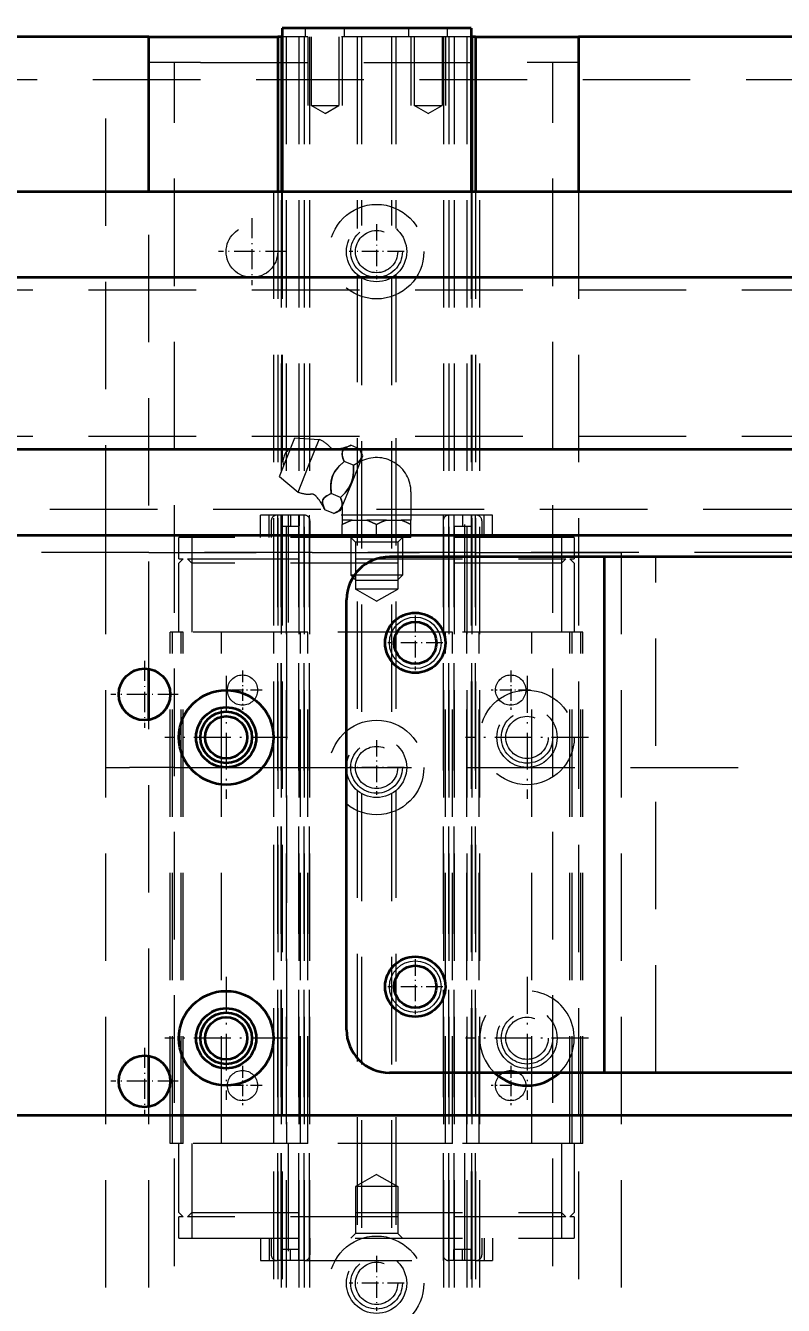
# Model space of a CAD drawing. Header units: millimetres. Extents: x -10155 to 20189, y -25550 to -22580.
# Drawn here: x -9465.6 to -9377.4, y -23167.6 to -23018.7 of the extents above; entities that cross this region are included whole.
import ezdxf

# ---------------------------------------------------------------- set-up
doc = ezdxf.new("R2010")
doc.units = ezdxf.units.MM
for name, pattern in [('CENTER-HOKUTO', [23, 20, -1, 1, -1]), ('DASHDOT', [18.5, 12, -3, 0.5, -3]), ('DASHSPACE', [30, 12, -18]), ('HIDDEN-HOKUTO', [3.8, 2.5, -1.3])]:
    doc.linetypes.add(name, pattern=pattern)
doc.layers.add('AM_7', color=2, linetype='CENTER-HOKUTO', lineweight=30)
doc.layers.add('AM_HID', color=1, linetype='HIDDEN-HOKUTO', lineweight=25)
doc.layers.add('word_dim', color=253, linetype='Continuous')
doc.styles.get("Standard").update_dxf_attribs({"font": 'romans.shx', "bigfont": 'bigfont.shx'})
doc.dimstyles.new('RS-1-5', dxfattribs={"dimscale": 5, "dimtxt": 3.5, "dimasz": 3, "dimexe": 1, "dimexo": 0, "dimgap": 1, "dimtad": 3, "dimdsep": 46, "dimtxsty": 'Standard', "dimblk1": 'OPEN', "dimblk2": 'OPEN', "dimsah": 1, "dimcen": 0, "dimclrd": 256, "dimclre": 256, "dimclrt": 3, "dimadec": 0, "dimazin": 0, "dimtfac": 1, "dimtmove": 0, "dimatfit": 3, "dimldrblk": 'OPEN', "dimfxl": 0, "dimtolj": 1, "dimtzin": 0, "dimarcsym": 0})

# ---------------------------------------------------------------- blocks, each defined once
blk = doc.blocks.new('_Open')
at = {"color": 0, "lineweight": -2}
for p, q in [((-1, 0.1667), (0, 0)), ((-1, -0.1667), (0, 0)), ((0, 0), (-1, 0))]:
    blk.add_line(p, q, dxfattribs=at)
blk = doc.blocks.new('*D754')
at = {"layer": 'DEFPOINTS', "color": 0, "ltscale": 2}
for p in [(-8616.25, -22750.69), (-9696.25, -23547.81), (-8616.25, -23589.18)]:
    blk.add_point(p, dxfattribs=at)
at = {"layer": 'word_dim', "lineweight": -2, "ltscale": 2}
for p, q in [((-9696.25, -23547.81), (-9696.25, -22745.69)), ((-8616.25, -23589.18), (-8616.25, -22745.69)), ((-9681.25, -22750.69), (-8631.25, -22750.69))]:
    blk.add_line(p, q, dxfattribs=at)
at = {"layer": 'word_dim', "lineweight": -2, "ltscale": 2, "xscale": 15, "yscale": 15, "zscale": 15, "rotation": 180}
blk.add_blockref('_Open', (-9696.25, -22750.69), dxfattribs=at)
at = {"layer": 'word_dim', "lineweight": -2, "ltscale": 2, "xscale": 15, "yscale": 15, "zscale": 15}
blk.add_blockref('_Open', (-8616.25, -22750.69), dxfattribs=at)
at = {"layer": 'word_dim', "color": 3, "ltscale": 2, "insert": (-9156.25, -22736.94), "char_height": 17.5, "attachment_point": 5}
blk.add_mtext('\\A1;1080', dxfattribs=at)

msp = doc.modelspace()

# ---------------------------------------------------------------- linework, layer by layer
at = {"color": 7, "lineweight": 35}
for p, q in [((-9451.248, -23020.004), (-9475.248, -23020.004)), ((-9413.748, -23019.004), (-9435.748, -23019.004)), ((-9374.748, -23020.004), (-9401.248, -23020.004)), ((-9648.748, -23038.004), (-9374.748, -23038.004)), ((-9374.748, -23048.004), (-9655.748, -23048.004)), ((-9374.748, -23068.004), (-9655.748, -23068.004)), ((-9374.748, -23078.004), (-9658.748, -23078.004)), ((-9398.248, -23140.504), (-9398.248, -23080.504)), ((-9428.248, -23135.504), (-9428.248, -23085.504)), ((-9317.248, -23140.504), (-9386.248, -23140.504)), ((-9255.218, -23145.504), (-9505.218, -23145.504))]:
    msp.add_line(p, q, dxfattribs=at)
at = {"color": 7, "lineweight": 35, "ltscale": 0.449995}
for p, q in [((-9451.248, -23038.004), (-9451.248, -23020.004)), ((-9401.248, -23020.004), (-9401.248, -23038.004))]:
    msp.add_line(p, q, dxfattribs=at)
at = {"color": 7, "lineweight": 35, "ltscale": 0.375}
msp.add_line((-9451.248, -23020.004), (-9436.248, -23020.004), dxfattribs=at)
at = {"color": 7, "lineweight": 35, "ltscale": 0.010522}
msp.add_line((-9435.827, -23020.004), (-9436.248, -23020.004), dxfattribs=at)
at = {"color": 7, "lineweight": 35, "ltscale": 0.449997}
for p, q in [((-9436.248, -23020.004), (-9436.248, -23038.004)), ((-9435.827, -23020.004), (-9435.827, -23038.004)), ((-9413.668, -23020.004), (-9413.668, -23038.004)), ((-9413.248, -23020.004), (-9413.248, -23038.004))]:
    msp.add_line(p, q, dxfattribs=at)
at = {"color": 7, "lineweight": 35, "ltscale": 0.001978}
msp.add_line((-9435.748, -23020.004), (-9435.827, -23020.004), dxfattribs=at)
at = {"color": 7, "lineweight": 35, "ltscale": 0.05}
for p, q in [((-9435.748, -23019.004), (-9435.748, -23021.004)), ((-9413.748, -23019.004), (-9413.748, -23021.004))]:
    msp.add_line(p, q, dxfattribs=at)
at = {"color": 7, "lineweight": 35, "ltscale": 0.00199}
msp.add_line((-9413.668, -23020.004), (-9413.748, -23020.004), dxfattribs=at)
at = {"color": 7, "lineweight": 35, "ltscale": 0.01051}
msp.add_line((-9413.248, -23020.004), (-9413.668, -23020.004), dxfattribs=at)
at = {"color": 7, "lineweight": 35, "ltscale": 0.3}
for p, q in [((-9413.248, -23020.004), (-9401.248, -23020.004)), ((-9386.248, -23080.504), (-9398.248, -23080.504)), ((-9386.248, -23140.504), (-9398.248, -23140.504))]:
    msp.add_line(p, q, dxfattribs=at)
at = {"color": 7, "lineweight": 35, "ltscale": 0.424997}
for p, q in [((-9435.748, -23021.004), (-9435.748, -23038.004)), ((-9413.748, -23021.004), (-9413.748, -23038.004))]:
    msp.add_line(p, q, dxfattribs=at)
at = {"color": 7, "lineweight": 35, "ltscale": 0.475}
for p, q in [((-9404.248, -23080.504), (-9423.248, -23080.504)), ((-9404.248, -23140.504), (-9423.248, -23140.504))]:
    msp.add_line(p, q, dxfattribs=at)
at = {"color": 7, "lineweight": 35, "ltscale": 0.15}
for p, q in [((-9398.248, -23080.504), (-9404.248, -23080.504)), ((-9398.248, -23140.504), (-9404.248, -23140.504))]:
    msp.add_line(p, q, dxfattribs=at)
at = {"color": 7, "lineweight": 35, "ltscale": 0.2875}
msp.add_line((-9374.748, -23080.504), (-9386.248, -23080.504), dxfattribs=at)
at = {"color": 7, "lineweight": 35, "ltscale": 0.147902}
for p, q in [((-9451.248, -23099.462), (-9451.248, -23093.546)), ((-9451.248, -23144.462), (-9451.248, -23138.546))]:
    msp.add_line(p, q, dxfattribs=at)
at = {"color": 7, "linetype": 'DASHSPACE', "lineweight": 13}
for centre in [(-9424.748, -23045.004), (-9424.748, -23105.004), (-9424.748, -23165.004)]:
    msp.add_circle(centre, 3, dxfattribs=at)
at = {"color": 7, "lineweight": 35}
for centre, radius in [((-9420.248, -23090.504), 3.5), ((-9420.248, -23090.504), 2.458), ((-9451.748, -23096.504), 3), ((-9442.248, -23101.504), 5.5), ((-9442.248, -23101.504), 3.5), ((-9442.248, -23101.504), 3), ((-9442.248, -23101.504), 2.458), ((-9420.248, -23130.504), 3.5), ((-9420.248, -23130.504), 2.458), ((-9442.248, -23136.504), 5.5), ((-9442.248, -23136.504), 3.5), ((-9442.248, -23136.504), 3), ((-9442.248, -23136.504), 2.459), ((-9451.748, -23141.504), 3)]:
    msp.add_circle(centre, radius, dxfattribs=at)
at = {"color": 7, "lineweight": 13}
for centre in [(-9420.248, -23090.504), (-9420.248, -23130.504)]:
    msp.add_circle(centre, 3, dxfattribs=at)
at = {"color": 7, "lineweight": 35}
for centre, radius, start, end in [((-9423.248, -23085.504), 5, 90, 179.99999), ((-9423.248, -23135.504), 5, 179.99999, 270), ((-9407.248, -23136.504), 5.5, 226.65818, 313.34178)]:
    msp.add_arc(centre, radius, start, end, dxfattribs=at)
at = {"layer": 'AM_7', "color": 2, "linetype": 'DASHDOT', "lineweight": 13, "ltscale": 0.195001}
for p, q in [((-9439.248, -23041.104), (-9439.248, -23048.904)), ((-9451.748, -23092.604), (-9451.748, -23100.404)), ((-9451.748, -23137.604), (-9451.748, -23145.404))]:
    msp.add_line(p, q, dxfattribs=at)
at = {"layer": 'AM_7', "color": 2, "linetype": 'DASHDOT', "lineweight": 13, "ltscale": 0.159802}
for p, q in [((-9424.748, -23041.808), (-9424.748, -23048.2)), ((-9421.551, -23045.004), (-9427.943, -23045.004)), ((-9420.248, -23087.308), (-9420.248, -23093.7)), ((-9417.051, -23090.504), (-9423.443, -23090.504)), ((-9424.748, -23101.808), (-9424.748, -23108.2)), ((-9421.551, -23105.004), (-9427.943, -23105.004)), ((-9420.248, -23127.308), (-9420.248, -23133.7)), ((-9417.051, -23130.504), (-9423.443, -23130.504)), ((-9424.748, -23161.808), (-9424.748, -23168.2)), ((-9421.551, -23165.004), (-9427.943, -23165.004))]:
    msp.add_line(p, q, dxfattribs=at)
at = {"layer": 'AM_7', "color": 2, "linetype": 'DASHDOT', "lineweight": 13, "ltscale": 0.194995}
for p, q in [((-9435.348, -23045.004), (-9443.147, -23045.004)), ((-9447.848, -23096.504), (-9455.647, -23096.504)), ((-9447.848, -23141.504), (-9455.647, -23141.504))]:
    msp.add_line(p, q, dxfattribs=at)
at = {"layer": 'AM_7', "color": 2, "linetype": 'DASHDOT', "lineweight": 13, "ltscale": 0.357501}
for p, q in [((-9442.248, -23094.354), (-9442.248, -23108.654)), ((-9407.248, -23094.354), (-9407.248, -23108.654)), ((-9442.248, -23129.354), (-9442.248, -23143.654)), ((-9407.248, -23129.354), (-9407.248, -23143.654))]:
    msp.add_line(p, q, dxfattribs=at)
at = {"layer": 'AM_7', "color": 2, "linetype": 'DASHDOT', "lineweight": 13, "ltscale": 0.114337}
for p, q in [((-9440.348, -23093.717), (-9440.348, -23098.291)), ((-9440.348, -23139.717), (-9440.348, -23144.291))]:
    msp.add_line(p, q, dxfattribs=at)
at = {"layer": 'AM_7', "color": 2, "linetype": 'DASHDOT', "lineweight": 13, "ltscale": 0.114336}
for p, q in [((-9409.147, -23093.717), (-9409.147, -23098.291)), ((-9409.147, -23139.717), (-9409.147, -23144.291))]:
    msp.add_line(p, q, dxfattribs=at)
at = {"layer": 'AM_7', "color": 2, "linetype": 'DASHDOT', "lineweight": 13, "ltscale": 0.114331}
for p, q in [((-9438.061, -23096.004), (-9442.634, -23096.004)), ((-9406.861, -23096.004), (-9411.434, -23096.004)), ((-9438.061, -23142.004), (-9442.634, -23142.004)), ((-9406.861, -23142.004), (-9411.434, -23142.004))]:
    msp.add_line(p, q, dxfattribs=at)
at = {"layer": 'AM_7', "color": 2, "linetype": 'DASHDOT', "lineweight": 13, "ltscale": 0.357495}
for p, q in [((-9435.098, -23101.504), (-9449.397, -23101.504)), ((-9400.098, -23101.504), (-9414.397, -23101.504)), ((-9435.098, -23136.504), (-9449.397, -23136.504)), ((-9400.098, -23136.504), (-9414.397, -23136.504))]:
    msp.add_line(p, q, dxfattribs=at)
at = {"layer": 'AM_HID', "color": 1, "lineweight": 13, "ltscale": 5}
for p, q in [((-9445.248, -23020.004), (-9451.248, -23020.004)), ((-9445.248, -23020.004), (-9436.248, -23020.004)), ((-9435.839, -23020.004), (-9435.839, -23850.004)), ((-9433.783, -23020.004), (-9435.748, -23020.004)), ((-9413.748, -23020.004), (-9435.748, -23020.004)), ((-9435.248, -23020.004), (-9435.248, -23850.004)), ((-9433.158, -23020.004), (-9433.783, -23020.004)), ((-9433.783, -23020.004), (-9433.783, -23850.004)), ((-9433.781, -23020.004), (-9433.781, -23850.004)), ((-9416.337, -23020.004), (-9433.158, -23020.004)), ((-9433.158, -23020.004), (-9433.158, -23850.004)), ((-9432.998, -23020.004), (-9432.998, -23019.004)), ((-9432.748, -23020.004), (-9432.748, -23028.004)), ((-9432.547, -23020.004), (-9432.547, -23850.004)), ((-9432.369, -23020.004), (-9432.369, -23028.004)), ((-9429.126, -23020.004), (-9429.126, -23028.004)), ((-9428.748, -23020.004), (-9428.748, -23028.004)), ((-9428.498, -23020.004), (-9428.498, -23019.004)), ((-9426.998, -23020.004), (-9426.998, -23042.323)), ((-9426.498, -23020.004), (-9426.498, -23041.973)), ((-9422.998, -23020.004), (-9422.998, -23041.973)), ((-9422.498, -23020.004), (-9422.498, -23042.323)), ((-9420.998, -23020.004), (-9420.998, -23019.004)), ((-9420.748, -23020.004), (-9420.748, -23028.004)), ((-9420.369, -23020.004), (-9420.369, -23028.004)), ((-9417.126, -23020.004), (-9417.126, -23028.004)), ((-9416.947, -23020.004), (-9416.947, -23850.004)), ((-9416.748, -23020.004), (-9416.748, -23028.004)), ((-9416.498, -23020.004), (-9416.498, -23019.004)), ((-9416.337, -23020.004), (-9416.337, -23850.004)), ((-9415.712, -23020.004), (-9416.337, -23020.004)), ((-9415.714, -23020.004), (-9415.714, -23850.004)), ((-9415.712, -23020.004), (-9415.712, -23850.004)), ((-9413.748, -23020.004), (-9415.712, -23020.004)), ((-9414.248, -23020.004), (-9414.248, -23850.004)), ((-9413.656, -23020.004), (-9413.656, -23850.004)), ((-9413.248, -23020.004), (-9407.248, -23020.004)), ((-9401.248, -23020.004), (-9407.248, -23020.004)), ((-9445.248, -23023.004), (-9451.248, -23023.004)), ((-9445.248, -23023.004), (-9451.248, -23023.004)), ((-9448.248, -23847.004), (-9448.248, -23023.004)), ((-9445.248, -23023.004), (-9407.248, -23023.004)), ((-9445.248, -23023.004), (-9407.248, -23023.004)), ((-9401.248, -23023.004), (-9407.248, -23023.004)), ((-9401.248, -23023.004), (-9407.248, -23023.004)), ((-9404.248, -23847.004), (-9404.248, -23023.004)), ((-9236.248, -23025.004), (-9691.248, -23025.004)), ((-9456.248, -23080.004), (-9456.248, -23025.004)), ((-9432.369, -23028.004), (-9429.97, -23028.004)), ((-9430.748, -23028.94), (-9432.369, -23028.004)), ((-9431.524, -23028.004), (-9429.126, -23028.004)), ((-9430.748, -23028.94), (-9429.126, -23028.004)), ((-9420.369, -23028.004), (-9417.97, -23028.004)), ((-9418.748, -23028.94), (-9420.369, -23028.004)), ((-9419.524, -23028.004), (-9417.126, -23028.004)), ((-9418.748, -23028.94), (-9417.126, -23028.004)), ((-9451.248, -23093.546), (-9451.248, -23038.004)), ((-9436.748, -23038.004), (-9436.748, -23355.504)), ((-9436.248, -23038.004), (-9436.248, -23355.504)), ((-9435.827, -23038.004), (-9435.827, -23355.504)), ((-9435.748, -23038.004), (-9435.748, -23355.504)), ((-9413.748, -23038.004), (-9413.748, -23355.504)), ((-9413.668, -23038.004), (-9413.668, -23355.504)), ((-9413.248, -23038.004), (-9413.248, -23355.504)), ((-9412.748, -23355.504), (-9412.748, -23038.004)), ((-9401.248, -23038.004), (-9401.248, -23355.504)), ((-9426.998, -23047.685), (-9426.998, -23102.323)), ((-9426.498, -23048.035), (-9426.498, -23101.973)), ((-9422.998, -23048.035), (-9422.998, -23101.973)), ((-9422.498, -23047.685), (-9422.498, -23102.323)), ((-8666.748, -23049.504), (-9655.748, -23049.504)), ((-8666.748, -23066.504), (-9655.748, -23066.504)), ((-9435.15, -23068.901), (-9434.243, -23066.654)), ((-9434.243, -23066.654), (-9431.415, -23066.852)), ((-9432.65, -23069.911), (-9431.415, -23066.852)), ((-9432.65, -23069.911), (-9431.415, -23066.852)), ((-9426.68, -23067.965), (-9427.749, -23067.533)), ((-9436.059, -23071.149), (-9435.15, -23068.901)), ((-9427.64, -23071.936), (-9426.35, -23068.742)), ((-9426.35, -23068.742), (-9426.68, -23067.965)), ((-9433.887, -23072.971), (-9432.65, -23069.911)), ((-9433.887, -23072.971), (-9432.65, -23069.911)), ((-9427.436, -23069.838), (-9428.507, -23069.406)), ((-9427.436, -23069.838), (-9428.507, -23069.406)), ((-9436.059, -23071.149), (-9433.887, -23072.971)), ((-9428.931, -23075.13), (-9427.64, -23071.936)), ((-9428.951, -23073.586), (-9430.02, -23073.153)), ((-9428.951, -23073.586), (-9430.02, -23073.153)), ((-9420.748, -23072.954), (-9420.748, -23076.254)), ((-8671.248, -23075.004), (-9641.248, -23075.004)), ((-9429.707, -23075.459), (-9430.778, -23075.027)), ((-9428.931, -23075.13), (-9429.707, -23075.459)), ((-9428.748, -23074.676), (-9428.748, -23076.254)), ((-9437.248, -23075.654), (-9438.248, -23075.654)), ((-9438.248, -23078.254), (-9438.248, -23075.654)), ((-9436.35, -23075.654), (-9437.248, -23075.654)), ((-9437.248, -23078.254), (-9437.248, -23075.654)), ((-9436.998, -23076.304), (-9436.998, -23078.254)), ((-9434.748, -23075.654), (-9436.348, -23075.654)), ((-9436.248, -23162.354), (-9436.248, -23075.654)), ((-9435.839, -23162.354), (-9435.839, -23075.654)), ((-9435.827, -23162.354), (-9435.827, -23075.654)), ((-9435.748, -23075.654), (-9435.748, -23076.954)), ((-9435.031, -23075.654), (-9435.031, -23089.254)), ((-9433.147, -23075.654), (-9434.748, -23075.654)), ((-9434.748, -23075.654), (-9434.748, -23076.954)), ((-9434.748, -23075.654), (-9434.748, -23076.954)), ((-9433.783, -23162.354), (-9433.783, -23075.654)), ((-9433.781, -23162.354), (-9433.781, -23075.654)), ((-9433.748, -23075.654), (-9433.748, -23076.954)), ((-9433.158, -23162.354), (-9433.158, -23075.654)), ((-9416.35, -23075.654), (-9433.147, -23075.654)), ((-9432.547, -23162.354), (-9432.547, -23075.654)), ((-9432.498, -23076.304), (-9432.498, -23078.254)), ((-9427.602, -23076.254), (-9428.748, -23076.254)), ((-9428.748, -23076.254), (-9428.748, -23076.753)), ((-9427.602, -23076.254), (-9426.748, -23076.254)), ((-9426.748, -23076.254), (-9425.893, -23076.254)), ((-9424.748, -23076.254), (-9425.893, -23076.254)), ((-9423.602, -23076.254), (-9424.748, -23076.254)), ((-9423.602, -23076.254), (-9422.748, -23076.254)), ((-9422.748, -23076.254), (-9421.893, -23076.254)), ((-9420.748, -23076.254), (-9421.893, -23076.254)), ((-9420.748, -23076.753), (-9420.748, -23076.254)), ((-9416.998, -23076.304), (-9416.998, -23078.254)), ((-9416.947, -23162.354), (-9416.947, -23075.654)), ((-9414.748, -23075.654), (-9416.348, -23075.654)), ((-9416.337, -23162.354), (-9416.337, -23075.654)), ((-9415.748, -23075.654), (-9415.748, -23076.954)), ((-9415.714, -23162.354), (-9415.714, -23075.654)), ((-9415.712, -23162.354), (-9415.712, -23075.654)), ((-9413.147, -23075.654), (-9414.748, -23075.654)), ((-9414.748, -23075.654), (-9414.748, -23076.954)), ((-9414.748, -23075.654), (-9414.748, -23076.954)), ((-9414.464, -23089.254), (-9414.464, -23075.654)), ((-9413.748, -23075.654), (-9413.748, -23076.954)), ((-9413.668, -23162.354), (-9413.668, -23075.654)), ((-9413.656, -23162.354), (-9413.656, -23075.654)), ((-9413.248, -23162.354), (-9413.248, -23075.654)), ((-9412.248, -23075.654), (-9413.147, -23075.654)), ((-9412.498, -23076.304), (-9412.498, -23078.254)), ((-9411.248, -23075.654), (-9412.248, -23075.654)), ((-9412.248, -23078.254), (-9412.248, -23075.654)), ((-9411.248, -23078.254), (-9411.248, -23075.654)), ((-9435.748, -23076.954), (-9434.748, -23076.954)), ((-9434.748, -23076.954), (-9433.748, -23076.954)), ((-9428.748, -23078.254), (-9428.748, -23076.753)), ((-9424.748, -23078.254), (-9424.748, -23076.753)), ((-9424.748, -23078.254), (-9424.748, -23076.753)), ((-9420.748, -23078.254), (-9420.748, -23076.753)), ((-9415.748, -23076.954), (-9414.748, -23076.954)), ((-9414.748, -23076.954), (-9413.748, -23076.954)), ((-9446.248, -23078.254), (-9447.748, -23078.254)), ((-9447.748, -23080.754), (-9447.748, -23078.254)), ((-9446.248, -23078.254), (-9446.248, -23080.754)), ((-9446.248, -23078.254), (-9446.248, -23089.254)), ((-9403.248, -23078.254), (-9446.248, -23078.254)), ((-9424.748, -23078.254), (-9428.748, -23078.254)), ((-9427.206, -23078.795), (-9427.748, -23078.254)), ((-9427.748, -23078.254), (-9427.748, -23082.64)), ((-9424.748, -23078.795), (-9427.206, -23078.795)), ((-9427.206, -23078.795), (-9427.206, -23084.254)), ((-9420.748, -23078.254), (-9424.748, -23078.254)), ((-9422.289, -23078.795), (-9424.748, -23078.795)), ((-9422.289, -23078.795), (-9421.748, -23078.254)), ((-9422.289, -23078.795), (-9422.289, -23084.254)), ((-9421.748, -23078.254), (-9421.748, -23082.64)), ((-9403.248, -23078.254), (-9403.248, -23089.254)), ((-9401.748, -23078.254), (-9403.248, -23078.254)), ((-9403.248, -23078.254), (-9403.248, -23080.754)), ((-9401.748, -23078.254), (-9401.748, -23080.754)), ((-9375.248, -23080.004), (-9636.248, -23080.004)), ((-9451.248, -23080.004), (-9456.248, -23080.004)), ((-9456.248, -23355.504), (-9456.248, -23080.004)), ((-9451.248, -23080.004), (-9401.248, -23080.004)), ((-9447.748, -23080.754), (-9447.248, -23080.754)), ((-9447.248, -23080.754), (-9447.748, -23081.254)), ((-9446.248, -23081.254), (-9446.748, -23080.754)), ((-9446.748, -23080.754), (-9446.248, -23080.754)), ((-9446.248, -23080.754), (-9403.248, -23080.754)), ((-9403.248, -23080.754), (-9402.748, -23080.754)), ((-9402.748, -23080.754), (-9403.248, -23081.254)), ((-9402.248, -23080.754), (-9401.748, -23080.754)), ((-9401.748, -23081.254), (-9402.248, -23080.754)), ((-9401.248, -23080.004), (-9396.248, -23080.004)), ((-9396.248, -23355.504), (-9396.248, -23080.004)), ((-9392.248, -23140.504), (-9392.248, -23080.504)), ((-9447.748, -23089.254), (-9447.748, -23081.254)), ((-9403.248, -23081.254), (-9446.248, -23081.254)), ((-9446.248, -23081.254), (-9446.248, -23089.254)), ((-9403.248, -23081.254), (-9403.248, -23089.254)), ((-9401.748, -23081.254), (-9401.748, -23089.254)), ((-9424.748, -23082.64), (-9427.748, -23082.64)), ((-9427.134, -23083.254), (-9427.748, -23082.64)), ((-9424.748, -23083.254), (-9427.134, -23083.254)), ((-9421.748, -23082.64), (-9424.748, -23082.64)), ((-9422.361, -23083.254), (-9424.748, -23083.254)), ((-9422.361, -23083.254), (-9421.748, -23082.64)), ((-9424.748, -23084.254), (-9427.206, -23084.254)), ((-9424.748, -23085.673), (-9427.206, -23084.254)), ((-9422.289, -23084.254), (-9424.748, -23084.254)), ((-9424.748, -23085.673), (-9422.289, -23084.254)), ((-9447.248, -23089.254), (-9448.748, -23089.254)), ((-9448.748, -23148.754), (-9448.748, -23089.254)), ((-9448.498, -23148.754), (-9448.498, -23089.254)), ((-9447.498, -23148.754), (-9447.498, -23089.254)), ((-9433.598, -23089.254), (-9447.248, -23089.254)), ((-9447.248, -23148.754), (-9447.248, -23089.254)), ((-9442.797, -23148.754), (-9442.797, -23089.254)), ((-9436.698, -23148.754), (-9436.698, -23089.254)), ((-9435.231, -23089.254), (-9435.231, -23148.754)), ((-9433.598, -23148.754), (-9433.598, -23089.254)), ((-9432.748, -23089.254), (-9433.598, -23089.254)), ((-9416.748, -23089.254), (-9432.748, -23089.254)), ((-9432.748, -23148.754), (-9432.748, -23089.254)), ((-9415.897, -23089.254), (-9416.748, -23089.254)), ((-9416.748, -23148.754), (-9416.748, -23089.254)), ((-9402.248, -23089.254), (-9415.897, -23089.254)), ((-9415.897, -23148.754), (-9415.897, -23089.254)), ((-9414.264, -23148.754), (-9414.264, -23089.254)), ((-9412.797, -23148.754), (-9412.797, -23089.254)), ((-9406.698, -23148.754), (-9406.698, -23089.254)), ((-9400.748, -23089.254), (-9402.248, -23089.254)), ((-9402.248, -23148.754), (-9402.248, -23089.254)), ((-9401.998, -23148.754), (-9401.998, -23089.254)), ((-9400.998, -23148.754), (-9400.998, -23089.254)), ((-9400.748, -23148.754), (-9400.748, -23089.254)), ((-9451.248, -23138.546), (-9451.248, -23099.462)), ((-9456.248, -23105.004), (-9453.503, -23105.004)), ((-9448.329, -23105.004), (-9453.503, -23105.004)), ((-9448.329, -23105.004), (-9443.643, -23105.004)), ((-9443.643, -23105.004), (-9433.195, -23105.004)), ((-9433.195, -23105.004), (-9299.3, -23105.004)), ((-9426.998, -23107.685), (-9426.998, -23162.323)), ((-9422.498, -23107.685), (-9422.498, -23162.323)), ((-9426.498, -23108.035), (-9426.498, -23161.973)), ((-9422.998, -23108.035), (-9422.998, -23161.973)), ((-9451.248, -23355.504), (-9451.248, -23144.462)), ((-9447.248, -23148.754), (-9448.748, -23148.754)), ((-9447.748, -23156.754), (-9447.748, -23148.754)), ((-9433.598, -23148.754), (-9447.248, -23148.754)), ((-9446.248, -23148.754), (-9446.248, -23159.754)), ((-9446.248, -23148.754), (-9446.248, -23156.754)), ((-9435.031, -23148.754), (-9435.031, -23162.354)), ((-9432.748, -23148.754), (-9433.598, -23148.754)), ((-9416.748, -23148.754), (-9432.748, -23148.754)), ((-9415.897, -23148.754), (-9416.748, -23148.754)), ((-9402.248, -23148.754), (-9415.897, -23148.754)), ((-9414.464, -23162.354), (-9414.464, -23148.754)), ((-9403.248, -23148.754), (-9403.248, -23156.754)), ((-9403.248, -23148.754), (-9403.248, -23159.754)), ((-9400.748, -23148.754), (-9402.248, -23148.754)), ((-9401.748, -23148.754), (-9401.748, -23156.754)), ((-9424.748, -23152.334), (-9427.206, -23153.754)), ((-9424.748, -23152.334), (-9422.289, -23153.754)), ((-9424.748, -23153.754), (-9427.206, -23153.754)), ((-9427.206, -23153.754), (-9427.206, -23159.212)), ((-9422.289, -23153.754), (-9424.748, -23153.754)), ((-9422.289, -23153.754), (-9422.289, -23159.212)), ((-9447.748, -23156.754), (-9447.248, -23157.254)), ((-9446.748, -23157.254), (-9446.248, -23156.754)), ((-9446.248, -23156.754), (-9403.248, -23156.754)), ((-9403.248, -23156.754), (-9402.748, -23157.254)), ((-9402.248, -23157.254), (-9401.748, -23156.754)), ((-9447.248, -23157.254), (-9447.748, -23157.254)), ((-9447.748, -23159.754), (-9447.748, -23157.254)), ((-9446.248, -23157.254), (-9446.748, -23157.254)), ((-9446.248, -23157.254), (-9446.248, -23159.754)), ((-9403.248, -23157.254), (-9446.248, -23157.254)), ((-9402.748, -23157.254), (-9403.248, -23157.254)), ((-9403.248, -23157.254), (-9403.248, -23159.754)), ((-9401.748, -23157.254), (-9402.248, -23157.254)), ((-9401.748, -23157.254), (-9401.748, -23159.754)), ((-9447.748, -23159.754), (-9446.248, -23159.754)), ((-9446.248, -23159.754), (-9403.248, -23159.754)), ((-9438.248, -23159.754), (-9438.248, -23162.354)), ((-9437.248, -23159.754), (-9437.248, -23162.354)), ((-9436.998, -23159.754), (-9436.998, -23161.704)), ((-9432.498, -23159.754), (-9432.498, -23161.704)), ((-9427.206, -23159.212), (-9427.748, -23159.754)), ((-9424.748, -23159.212), (-9427.206, -23159.212)), ((-9422.289, -23159.212), (-9424.748, -23159.212)), ((-9422.289, -23159.212), (-9421.748, -23159.754)), ((-9416.998, -23159.754), (-9416.998, -23161.704)), ((-9412.498, -23159.754), (-9412.498, -23161.704)), ((-9412.248, -23159.754), (-9412.248, -23162.354)), ((-9411.248, -23159.754), (-9411.248, -23162.354)), ((-9403.248, -23159.754), (-9401.748, -23159.754)), ((-9435.748, -23162.354), (-9435.748, -23161.054)), ((-9434.748, -23161.054), (-9435.748, -23161.054)), ((-9434.748, -23162.354), (-9434.748, -23161.054)), ((-9434.748, -23162.354), (-9434.748, -23161.054)), ((-9433.748, -23161.054), (-9434.748, -23161.054)), ((-9433.748, -23162.354), (-9433.748, -23161.054)), ((-9415.748, -23162.354), (-9415.748, -23161.054)), ((-9414.748, -23161.054), (-9415.748, -23161.054)), ((-9414.748, -23162.354), (-9414.748, -23161.054)), ((-9414.748, -23162.354), (-9414.748, -23161.054)), ((-9413.748, -23161.054), (-9414.748, -23161.054)), ((-9413.748, -23162.354), (-9413.748, -23161.054)), ((-9438.248, -23162.354), (-9437.248, -23162.354)), ((-9437.248, -23162.354), (-9436.348, -23162.354)), ((-9434.748, -23162.354), (-9436.348, -23162.354)), ((-9433.147, -23162.354), (-9434.748, -23162.354)), ((-9433.147, -23162.354), (-9416.348, -23162.354)), ((-9414.748, -23162.354), (-9416.348, -23162.354)), ((-9413.147, -23162.354), (-9414.748, -23162.354)), ((-9413.147, -23162.354), (-9412.248, -23162.354)), ((-9412.248, -23162.354), (-9411.248, -23162.354))]:
    msp.add_line(p, q, dxfattribs=at)
for points in [[(-9428.507, -23069.406), (-9428.661, -23069.019), (-9428.719, -23068.829), (-9428.765, -23068.557), (-9428.725, -23068.254), (-9428.562, -23068), (-9428.336, -23067.82), (-9428.154, -23067.716), (-9427.749, -23067.533)], [(-9427.749, -23067.533), (-9428.273, -23067.781), (-9428.473, -23067.918), (-9428.621, -23068.068), (-9428.718, -23068.235), (-9428.762, -23068.422), (-9428.758, -23068.633), (-9428.708, -23068.869), (-9428.507, -23069.406)], [(-9426.68, -23067.965), (-9426.51, -23068.51), (-9426.505, -23068.925), (-9426.642, -23069.267), (-9426.936, -23069.564), (-9427.436, -23069.838)], [(-9427.436, -23069.838), (-9426.936, -23069.564), (-9426.644, -23069.269), (-9426.505, -23068.928), (-9426.51, -23068.511), (-9426.68, -23067.965)], [(-9428.507, -23069.406), (-9429.189, -23070.051), (-9429.467, -23070.377), (-9429.688, -23070.708), (-9429.855, -23071.051), (-9429.971, -23071.415), (-9430.039, -23071.807), (-9430.064, -23072.225), (-9430.02, -23073.153)], [(-9430.02, -23073.153), (-9430.062, -23072.486), (-9430.063, -23072.154), (-9430.02, -23071.665), (-9429.87, -23071.087), (-9429.595, -23070.558), (-9429.275, -23070.144), (-9429.032, -23069.888), (-9428.507, -23069.406)], [(-9427.436, -23069.838), (-9427.422, -23070.65), (-9427.51, -23071.322), (-9427.691, -23071.915)], [(-9427.691, -23071.915), (-9427.51, -23071.322), (-9427.422, -23070.65), (-9427.436, -23069.838)], [(-9427.691, -23071.915), (-9427.997, -23072.505), (-9428.418, -23073.058), (-9428.951, -23073.586)], [(-9428.951, -23073.586), (-9428.418, -23073.058), (-9427.997, -23072.505), (-9427.691, -23071.915)], [(-9430.778, -23075.027), (-9430.932, -23074.639), (-9430.99, -23074.45), (-9431.036, -23074.178), (-9430.996, -23073.875), (-9430.833, -23073.621), (-9430.607, -23073.441), (-9430.425, -23073.337), (-9430.02, -23073.153)], [(-9430.02, -23073.153), (-9430.543, -23073.402), (-9430.744, -23073.539), (-9430.893, -23073.689), (-9430.989, -23073.855), (-9431.033, -23074.043), (-9431.029, -23074.255), (-9430.98, -23074.488), (-9430.778, -23075.027)], [(-9428.951, -23073.586), (-9428.827, -23073.93), (-9428.766, -23074.243), (-9428.768, -23074.492), (-9428.824, -23074.717), (-9428.936, -23074.921), (-9429.104, -23075.103), (-9429.359, -23075.285), (-9429.707, -23075.459)], [(-9429.707, -23075.459), (-9429.379, -23075.297), (-9429.118, -23075.115), (-9428.946, -23074.934), (-9428.83, -23074.733), (-9428.77, -23074.509), (-9428.764, -23074.261), (-9428.821, -23073.953), (-9428.951, -23073.586)], [(-9427.602, -23076.254), (-9428.173, -23076.459), (-9428.748, -23076.753)], [(-9428.748, -23076.753), (-9428.173, -23076.459), (-9427.602, -23076.254)], [(-9424.748, -23076.753), (-9425.322, -23076.459), (-9425.893, -23076.254)], [(-9425.893, -23076.254), (-9425.322, -23076.459), (-9424.748, -23076.753)], [(-9423.602, -23076.254), (-9424.143, -23076.446), (-9424.748, -23076.753)], [(-9424.748, -23076.753), (-9424.143, -23076.446), (-9423.602, -23076.254)], [(-9420.748, -23076.753), (-9421.322, -23076.459), (-9421.893, -23076.254)], [(-9421.893, -23076.254), (-9421.322, -23076.459), (-9420.748, -23076.753)]]:
    msp.add_lwpolyline(points, dxfattribs=at)
for centre, radius in [((-9424.748, -23045.004), 5.5), ((-9439.248, -23045.004), 3), ((-9424.748, -23045.004), 3.5), ((-9424.748, -23045.004), 2.458), ((-9440.348, -23096.004), 1.759), ((-9409.147, -23096.004), 1.759), ((-9407.248, -23101.504), 5.5), ((-9407.248, -23101.504), 3.5), ((-9407.248, -23101.504), 3), ((-9424.748, -23105.004), 5.5), ((-9407.248, -23101.504), 2.458), ((-9424.748, -23105.004), 3.5), ((-9424.748, -23105.004), 2.458), ((-9407.248, -23136.504), 3.5), ((-9407.248, -23136.504), 3), ((-9407.248, -23136.504), 2.459), ((-9440.348, -23142.004), 1.759), ((-9409.147, -23142.004), 1.759), ((-9424.748, -23165.004), 5.5), ((-9424.748, -23165.004), 3.5), ((-9424.748, -23165.004), 2.458)]:
    msp.add_circle(centre, radius, dxfattribs=at)
for centre, radius, start, end in [((-9432.65, -23069.911), 3.3, 41.97872, 68), ((-9430.042, -23061.988), 6, 274.84479, 292.4585), ((-9433.818, -23069.44), 1.82, 120.1342, 195.86581), ((-9429.602, -23067.169), 0.8, 221.97872, 274.84479), ((-9424.748, -23072.954), 4, 0, 117.98761), ((-9432.65, -23069.911), 3.3, 248.00001, 274.02129), ((-9432.363, -23074.001), 0.8, 41.15522, 94.02128), ((-9436.278, -23077.423), 6, 23.54151, 41.15522), ((-9436.348, -23076.304), 0.65, 90, 180.00001), ((-9433.147, -23076.304), 0.65, 0, 90), ((-9416.348, -23076.304), 0.65, 90, 180.00001), ((-9413.147, -23076.304), 0.65, 0, 90), ((-9407.248, -23136.504), 5.5, 313.34178, 151.35212), ((-9407.248, -23136.504), 5.5, 151.35212, 226.65818), ((-9436.348, -23161.704), 0.65, 180.00001, 270), ((-9433.147, -23161.704), 0.65, 270, 0), ((-9416.348, -23161.704), 0.65, 180.00001, 270), ((-9413.147, -23161.704), 0.65, 270, 0)]:
    msp.add_arc(centre, radius, start, end, dxfattribs=at)

# ---------------------------------------------------------------- dimensions: what is measured, and where the dimension line sits
at = {"layer": 'word_dim', "ltscale": 2}
dim = msp.add_linear_dim(base=(-8616.248, -22750.69), p1=(-9696.248, -23547.806), p2=(-8616.248, -23589.18), dimstyle='RS-1-5', dxfattribs=at)
dim.commit()
dim.dimension.update_dxf_attribs({"geometry": '*D754', "text_midpoint": (-9156.248, -22736.94)})

doc.saveas('drawing.dxf')
